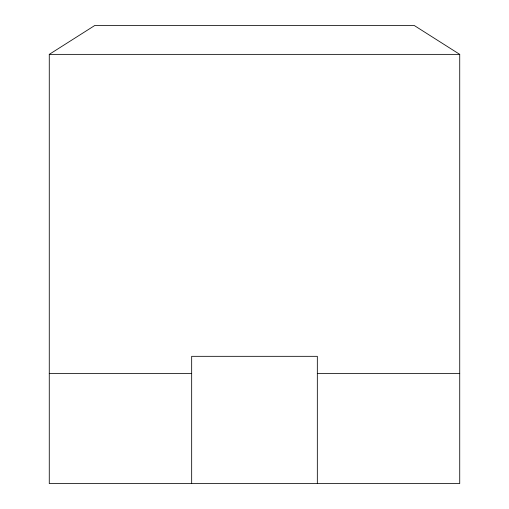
<?xml version="1.0" encoding="UTF-8"?>
<svg xmlns="http://www.w3.org/2000/svg" width="509" height="509" viewBox="0 0 509 509"><rect width="100%" height="100%" fill="white"/><g stroke="black" fill="none" stroke-linecap="round" stroke-linejoin="round"><path stroke-width="0.76" d="M49.271 54.368L94.839 25.45L414.161 25.45L459.729 54.368L459.729 483.55L49.271 483.55L49.271 54.368L459.729 54.368M49.271 373.606L191.67 373.606M317.33 373.606L459.729 373.606M317.33 483.55L317.33 356.325L191.67 356.325L191.67 483.55"/></g></svg>
